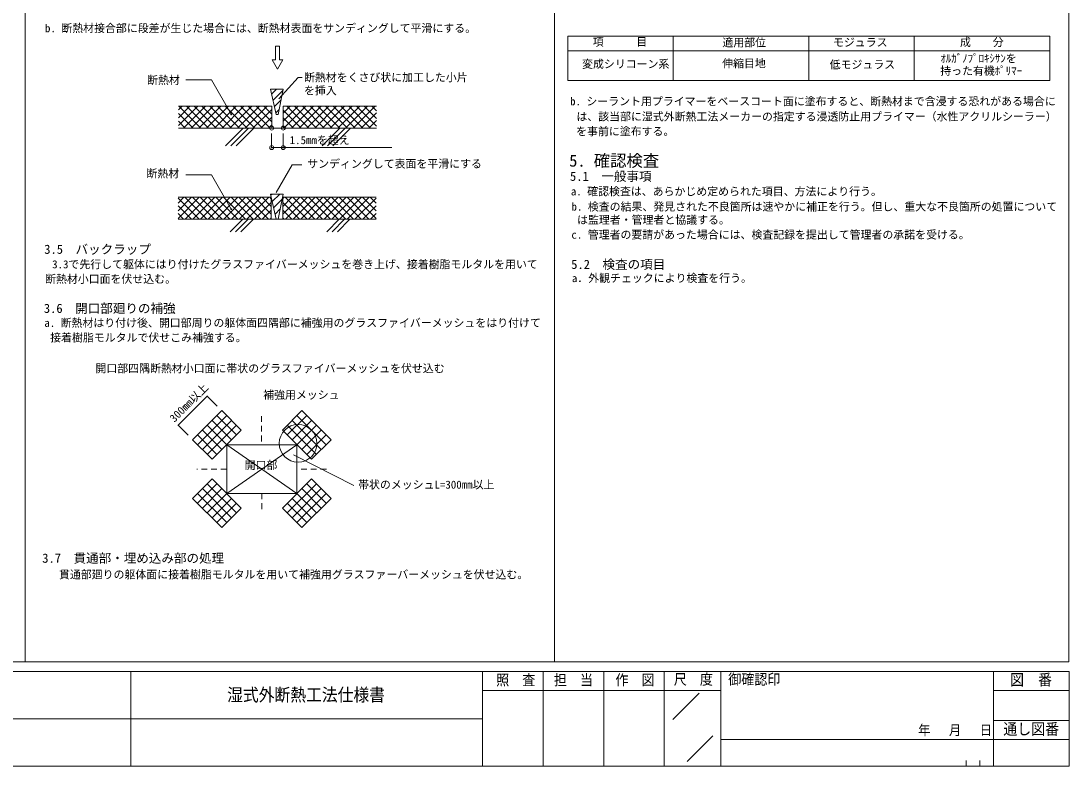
# Model space of a CAD drawing. Units: millimetres on the paper, with parts at other scales. Extents: x -160 to 123, y -85 to 110.
# Drawn here: x -11.8 to 122.6, y -80.9 to 14.6 of the extents above; entities that cross this region are included whole.
import ezdxf
from ezdxf.enums import TextEntityAlignment as Align

# ---------------------------------------------------------------- set-up
doc = ezdxf.new("R2010")
doc.units = ezdxf.units.MM
doc.header["$PDMODE"] = 32
doc.header["$PDSIZE"] = 0.5
doc.linetypes.add('USER1', pattern=[1.25, 0.75, -0.5])
doc.linetypes.add('USER2', pattern=[28.575, 19.05, -3.175, 3.175, -3.175])
doc.layers.add('0-0_0', color=7, linetype='Continuous', lineweight=18)
doc.layers.add('E-6', color=7, linetype='Continuous', lineweight=18)
doc.layers.add('E-B', color=7, linetype='Continuous')
doc.styles.add('ＭＳ ゴシック', font='')
doc.styles.get('ＭＳ ゴシック').set_extended_font_data('MS Gothic')

# ---------------------------------------------------------------- blocks, each defined once
blk = doc.blocks.new('_DotSmall')
at = {"layer": '0-0_0'}
blk.add_line((0.00125, 0), (-0.00125, 0), dxfattribs=at)
blk.add_circle((0, 0), 0.00125, dxfattribs=at)

msp = doc.modelspace()

# ---------------------------------------------------------------- linework, layer by layer
at = {"layer": '0-0_0'}
for p, q in [((-11.261, 96.729), (-11.261, -67.6)), ((56.624, 96.729), (56.624, -67.6)), ((20.83, 11.349), (20.83, 9.579)), ((21.345, 11.349), (21.345, 9.579)), ((21.785, 9.579), (21.087, 8.368)), ((21.345, 9.579), (21.785, 9.579)), ((20.194, 5.814), (21.837, 5.814)), ((20.928, 2.591), (20.194, 5.814)), ((20.334, 5.199), (20.949, 5.814)), ((20.517, 4.393), (21.811, 5.687)), ((21.184, 2.591), (21.837, 5.814)), ((20.701, 3.587), (21.559, 4.445)), ((20.346, 3.64), (8.39, 3.64)), ((8.39, 1.175), (10.855, 3.64)), ((8.39, 2.165), (9.866, 3.64)), ((8.39, 3.155), (8.876, 3.64)), ((10.26, 0.829), (8.39, 2.699)), ((11.25, 0.829), (8.439, 3.64)), ((9.034, 0.829), (11.845, 3.64)), ((12.24, 0.829), (9.428, 3.64)), ((10.024, 0.829), (12.835, 3.64)), ((13.23, 0.829), (10.418, 3.64)), ((11.014, 0.829), (13.825, 3.64)), ((14.22, 0.829), (11.408, 3.64)), ((12.003, 0.829), (14.815, 3.64)), ((15.21, 0.829), (12.398, 3.64)), ((12.993, 0.829), (15.805, 3.64)), ((16.2, 0.829), (13.388, 3.64)), ((13.983, 0.829), (16.795, 3.64)), ((17.19, 0.829), (14.378, 3.64)), ((14.973, 0.829), (17.785, 3.64)), ((18.18, 0.829), (15.368, 3.64)), ((15.963, 0.829), (18.775, 3.64)), ((19.17, 0.829), (16.358, 3.64)), ((16.953, 0.829), (19.765, 3.64)), ((20.16, 0.829), (17.348, 3.64)), ((17.943, 0.829), (20.346, 3.231)), ((20.346, 1.633), (18.338, 3.64)), ((20.346, 2.623), (19.328, 3.64)), ((20.346, 3.613), (20.318, 3.64)), ((20.346, 3.64), (20.346, 0.829)), ((20.885, 2.78), (21.308, 3.203)), ((21.825, 3.64), (21.825, 0.829)), ((21.825, 3.64), (33.781, 3.64)), ((21.825, 1.741), (23.725, 3.64)), ((21.825, 2.731), (22.735, 3.64)), ((24.12, 0.829), (21.825, 3.123)), ((21.903, 0.829), (24.715, 3.64)), ((25.11, 0.829), (22.298, 3.64)), ((22.893, 0.829), (25.705, 3.64)), ((26.1, 0.829), (23.288, 3.64)), ((23.883, 0.829), (26.695, 3.64)), ((27.09, 0.829), (24.278, 3.64)), ((24.873, 0.829), (27.685, 3.64)), ((28.08, 0.829), (25.268, 3.64)), ((25.863, 0.829), (28.675, 3.64)), ((29.069, 0.829), (26.258, 3.64)), ((26.853, 0.829), (29.665, 3.64)), ((30.059, 0.829), (27.248, 3.64)), ((27.843, 0.829), (30.654, 3.64)), ((31.049, 0.829), (28.238, 3.64)), ((28.833, 0.829), (31.644, 3.64)), ((32.039, 0.829), (29.227, 3.64)), ((29.823, 0.829), (32.634, 3.64)), ((33.029, 0.829), (30.217, 3.64)), ((30.812, 0.829), (33.624, 3.64)), ((33.781, 1.067), (31.207, 3.64)), ((31.802, 0.829), (33.781, 2.807)), ((33.781, 2.057), (32.197, 3.64)), ((33.781, 3.047), (33.187, 3.64)), ((9.27, 0.829), (8.39, 1.709)), ((18.933, 0.829), (20.346, 2.241)), ((20.928, 2.591), (21.184, 2.591)), ((23.13, 0.829), (21.825, 2.133)), ((32.792, 0.829), (33.781, 1.817)), ((33.781, 0.829), (8.39, 0.829)), ((19.923, 0.829), (20.346, 1.251)), ((20.342, 0.129), (20.342, -1.737)), ((22.14, 0.829), (21.825, 1.143)), ((21.825, 0.129), (21.825, -1.737)), ((20.278, -1.667), (21.825, -1.667)), ((21.825, -1.667), (35.772, -1.667)), ((8.34, -10.755), (11.068, -8.027)), ((20.295, -8.027), (8.34, -8.027)), ((8.34, -9.765), (10.078, -8.027)), ((8.34, -8.775), (9.088, -8.027)), ((12.028, -10.838), (9.216, -8.027)), ((9.246, -10.838), (12.058, -8.027)), ((13.018, -10.838), (10.206, -8.027)), ((10.236, -10.838), (13.048, -8.027)), ((14.008, -10.838), (11.196, -8.027)), ((11.226, -10.838), (14.038, -8.027)), ((14.998, -10.838), (12.186, -8.027)), ((12.216, -10.838), (15.028, -8.027)), ((15.988, -10.838), (13.176, -8.027)), ((13.206, -10.838), (16.018, -8.027)), ((16.978, -10.838), (14.166, -8.027)), ((14.196, -10.838), (17.008, -8.027)), ((17.968, -10.838), (15.156, -8.027)), ((15.186, -10.838), (17.998, -8.027)), ((18.958, -10.838), (16.146, -8.027)), ((16.176, -10.838), (18.988, -8.027)), ((19.947, -10.838), (17.136, -8.027)), ((17.166, -10.838), (19.977, -8.027)), ((20.295, -10.196), (18.126, -8.027)), ((20.295, -9.206), (19.116, -8.027)), ((20.295, -8.216), (20.105, -8.027)), ((20.194, -7.615), (21.837, -7.615)), ((20.928, -10.838), (20.194, -7.615)), ((20.23, -7.774), (20.389, -7.615)), ((20.295, -8.027), (20.295, -10.838)), ((20.414, -8.58), (21.379, -7.615)), ((21.184, -10.838), (21.837, -7.615)), ((21.775, -10.189), (23.937, -8.027)), ((21.775, -8.027), (33.731, -8.027)), ((21.775, -9.199), (22.947, -8.027)), ((21.775, -8.209), (21.957, -8.027)), ((24.897, -10.838), (22.085, -8.027)), ((22.115, -10.838), (24.927, -8.027)), ((25.887, -10.838), (23.075, -8.027)), ((23.105, -10.838), (25.917, -8.027)), ((26.877, -10.838), (24.065, -8.027)), ((24.095, -10.838), (26.907, -8.027)), ((27.867, -10.838), (25.055, -8.027)), ((25.085, -10.838), (27.897, -8.027)), ((28.857, -10.838), (26.045, -8.027)), ((26.075, -10.838), (28.887, -8.027)), ((29.847, -10.838), (27.035, -8.027)), ((27.065, -10.838), (29.877, -8.027)), ((30.837, -10.838), (28.025, -8.027)), ((28.055, -10.838), (30.867, -8.027)), ((31.827, -10.838), (29.015, -8.027)), ((29.045, -10.838), (31.857, -8.027)), ((32.817, -10.838), (30.005, -8.027)), ((30.035, -10.838), (32.847, -8.027)), ((33.731, -10.762), (30.995, -8.027)), ((33.731, -9.772), (31.985, -8.027)), ((33.731, -8.782), (32.975, -8.027)), ((11.038, -10.838), (8.34, -8.14)), ((10.048, -10.838), (8.34, -9.13)), ((18.156, -10.838), (20.295, -8.699)), ((20.597, -9.387), (21.702, -8.282)), ((23.907, -10.838), (21.775, -8.706)), ((31.025, -10.838), (33.731, -8.133)), ((32.015, -10.838), (33.731, -9.123)), ((9.058, -10.838), (8.34, -10.12)), ((19.146, -10.838), (20.295, -9.689)), ((20.135, -10.838), (20.295, -10.679)), ((20.781, -10.193), (21.45, -9.524)), ((22.917, -10.838), (21.775, -9.696)), ((21.927, -10.838), (21.775, -10.686)), ((33.005, -10.838), (33.731, -10.113)), ((8.34, -10.838), (33.731, -10.838)), ((20.295, -10.838), (8.34, -10.838)), ((12.093, -33.524), (8.351, -37.266)), ((13.358, -34.789), (12.033, -33.465)), ((9.616, -38.531), (8.292, -37.206)), ((30.891, -44.962), (23.141, -41.035))]:
    msp.add_line(p, q, dxfattribs=at)
at = {"layer": '0-0_0', "color": 5}
for p, q in [((122.576, -67.6), (122.576, 96.729)), ((-147.031, -67.6), (122.576, -67.6))]:
    msp.add_line(p, q, dxfattribs=at)
at = {"layer": '0-0_0', "color": 3}
for p, q in [((58.3, 12.602), (58.3, 6.946)), ((89.223, 12.602), (58.3, 12.602)), ((71.829, 6.946), (71.829, 12.602)), ((89.223, 12.602), (120.145, 12.602)), ((89.223, 12.602), (89.223, 6.946)), ((102.751, 6.946), (102.751, 12.602)), ((120.145, 12.602), (120.145, 6.946)), ((120.145, 12.602), (120.145, 6.946)), ((58.3, 10.717), (120.145, 10.717)), ((12.613, 7.007), (9.34, 7.007)), ((15.159, 2.598), (12.613, 7.007)), ((120.145, 6.946), (58.3, 6.946)), ((14.42, -1.442), (16.691, 0.829)), ((15.103, -1.442), (17.374, 0.829)), ((15.787, -1.442), (18.058, 0.829)), ((26.8, -1.442), (29.071, 0.829)), ((27.483, -1.442), (29.754, 0.829)), ((28.166, -1.442), (30.437, 0.829)), ((12.613, -5.147), (9.34, -5.147)), ((15.159, -9.556), (12.613, -5.147)), ((15.032, -12.447), (16.641, -10.838)), ((15.715, -12.447), (17.324, -10.838)), ((16.398, -12.447), (18.007, -10.838)), ((27.411, -12.447), (29.02, -10.838)), ((28.095, -12.447), (29.704, -10.838)), ((28.778, -12.447), (30.387, -10.838))]:
    msp.add_line(p, q, dxfattribs=at)
at = {"layer": '0-0_0', "color": 6}
for p, q in [((10.21, -39.125), (13.952, -35.383)), ((10.834, -39.748), (14.575, -36.007)), ((13.328, -36.007), (15.822, -38.501)), ((13.952, -35.383), (16.446, -37.878)), ((24.215, -35.383), (21.721, -37.878)), ((24.839, -36.007), (22.344, -38.501)), ((23.591, -36.007), (27.333, -39.748)), ((24.215, -35.383), (27.957, -39.125)), ((11.457, -40.372), (15.199, -36.63)), ((12.081, -37.254), (14.575, -39.748)), ((12.081, -40.995), (15.822, -37.254)), ((12.704, -36.63), (15.199, -39.125)), ((22.344, -37.254), (26.086, -40.995)), ((25.462, -36.63), (22.968, -39.125)), ((22.968, -36.63), (26.709, -40.372)), ((26.086, -37.254), (23.591, -39.748)), ((10.834, -38.501), (13.328, -40.995)), ((11.457, -37.878), (13.952, -40.372)), ((12.704, -41.619), (16.446, -37.878)), ((21.721, -37.878), (25.462, -41.619)), ((26.709, -37.878), (24.215, -40.372)), ((27.333, -38.501), (24.839, -40.995)), ((10.21, -39.125), (12.704, -41.619)), ((27.957, -39.125), (25.462, -41.619)), ((10.21, -46.624), (12.704, -44.13)), ((16.446, -47.871), (12.704, -44.13)), ((25.462, -44.13), (21.721, -47.871)), ((27.957, -46.624), (25.462, -44.13)), ((10.834, -47.247), (13.328, -44.753)), ((11.457, -47.871), (13.952, -45.377)), ((15.199, -49.118), (11.457, -45.377)), ((15.822, -48.495), (12.081, -44.753)), ((26.086, -44.753), (22.344, -48.495)), ((26.709, -45.377), (22.968, -49.118)), ((26.709, -47.871), (24.215, -45.377)), ((27.333, -47.247), (24.839, -44.753)), ((13.952, -50.365), (10.21, -46.624)), ((14.575, -49.742), (10.834, -46)), ((12.081, -48.495), (14.575, -46)), ((12.704, -49.118), (15.199, -46.624)), ((25.462, -49.118), (22.968, -46.624)), ((27.333, -46), (23.591, -49.742)), ((26.086, -48.495), (23.591, -46)), ((13.328, -49.742), (15.822, -47.247)), ((13.952, -50.365), (16.446, -47.871)), ((24.839, -49.742), (22.344, -47.247))]:
    msp.add_line(p, q, dxfattribs=at)
at = {"layer": '0-0_0', "color": 6, "linetype": 'USER1'}
for p, q in [((19.029, -36.07), (19.029, -39.748)), ((14.575, -42.874), (10.744, -42.874)), ((27.36, -42.874), (23.591, -42.874)), ((19.083, -46), (19.083, -48.33))]:
    msp.add_line(p, q, dxfattribs=at)
at = {"layer": '0-0_0', "color": 2, "linetype": 'USER2'}
for p, q in [((14.575, -39.748), (23.591, -46)), ((14.575, -46), (23.591, -39.748))]:
    msp.add_line(p, q, dxfattribs=at)
at = {"layer": '0-0_0', "color": 2}
for p, q in [((14.575, -39.748), (14.575, -46)), ((14.575, -39.748), (23.591, -39.748)), ((23.591, -39.748), (23.591, -46)), ((23.591, -46), (14.575, -46))]:
    msp.add_line(p, q, dxfattribs=at)
at = {"layer": '0-0_0'}
for points in [[(21.345, 11.349), (20.83, 11.349), (21.345, 11.349)], [(20.83, 9.579), (20.389, 9.579), (21.087, 8.368)], [(21.775, -8.027), (21.775, -10.838), (33.731, -10.838)]]:
    msp.add_lwpolyline(points, dxfattribs=at)
at = {"layer": '0-0_0', "color": 3}
for points in [[(21.251, 4.597), (23.742, 7.307), (24.266, 7.307)], [(20.932, -7.427), (22.97, -3.861), (24.199, -3.861)]]:
    msp.add_lwpolyline(points, dxfattribs=at)
at = {"layer": '0-0_0', "color": 6}
msp.add_lwpolyline([(27.957, -46.624), (24.215, -50.365), (21.721, -47.871)], dxfattribs=at)
at = {"layer": '0-0_0'}
msp.add_circle((23.726, -39.576), 2.416, dxfattribs=at)
for p in [(20.342, 0.829), (21.825, 0.829), (20.342, -1.667), (21.825, -1.667)]:
    msp.add_point(p, dxfattribs=at)
at = {"layer": 'E-6'}
for p, q in [((122.589, -68.809), (-149.711, -68.809)), ((2.285, -68.809), (2.285, -80.936)), ((47.399, -68.809), (47.399, -80.936)), ((55.161, -68.809), (55.161, -80.936)), ((62.922, -68.809), (62.922, -80.936)), ((70.684, -68.809), (70.684, -80.936)), ((77.96, -68.809), (77.96, -80.936)), ((112.887, -68.809), (112.887, -80.936)), ((122.589, -68.809), (122.589, -80.936)), ((112.887, -75.115), (122.589, -75.115)), ((77.96, -77.541), (112.887, -77.541)), ((-149.711, -80.936), (122.589, -80.936))]:
    msp.add_line(p, q, dxfattribs=at)
at = {"layer": 'E-6', "color": 1}
for p, q in [((71.025, -71.234), (47.399, -71.234)), ((71.025, -71.234), (77.96, -71.234)), ((71.782, -74.954), (75.141, -71.596)), ((112.887, -71.234), (122.589, -71.234)), ((-41.859, -74.872), (2.285, -74.872)), ((2.285, -74.872), (47.399, -74.872)), ((73.619, -80.363), (76.919, -77.063)), ((122.589, -77.54), (112.887, -77.54)), ((109.395, -80.209), (109.395, -80.936)), ((111.141, -80.209), (111.141, -80.936))]:
    msp.add_line(p, q, dxfattribs=at)

# ---------------------------------------------------------------- block references
at = {"layer": '0-0_0'}
for p, xscale, yscale, rotation in [((15.159, 2.598), 48.3165, 48.3165, 300), ((20.342, -1.667), 7, 7, 180), ((15.159, -9.556), 48.3165, 48.3165, 300), ((12.093, -33.524), 8.4, 8.4, 45), ((8.351, -37.266), 8.4, 8.4, 225)]:
    msp.add_blockref('_DotSmall', p, dxfattribs=dict(at, xscale=xscale, yscale=yscale, rotation=rotation))
at = {"layer": '0-0_0', "xscale": 7, "yscale": 7}
msp.add_blockref('_DotSmall', (21.825, -1.667), dxfattribs=at)

# ---------------------------------------------------------------- texts
at = {"layer": '0-0_0', "style": 'ＭＳ ゴシック'}
for s, height, p in [('b. 断熱材接合部に段差が生じた場合には、断熱材表面をサンディングして平滑にする。', 1.026, (-8.723, 12.816)), ('項\u3000\u3000\u3000目', 1.026, (61.508, 11.07)), ('適用部位', 1.026, (78.14, 10.979)), ('モジュラス', 1.026, (92.32, 11)), ('\u3000 成\u3000\u3000分', 1.026, (106.51, 11.031)), ('変成シリコーン系', 1.026, (60.147, 8.229)), ('伸縮目地', 1.026, (78.109, 8.307)), ('低モジュラス', 1.026, (91.895, 8.153)), ('  ｵﾙｶﾞﾉﾌﾟﾛｷｼｻﾝを', 1.026, (104.691, 8.943)), ('  持った有機ﾎﾟﾘﾏｰ', 1.026, (104.676, 7.346)), ('断熱材', 1.026, (4.361, 6.159)), ('断熱材をくさび状に加工した小片', 1.026, (24.483, 6.51)), ('を挿入', 1.026, (24.483, 4.823)), ('b. シーラント用プライマーをベースコート面に塗布すると、断熱材まで含浸する恐れがある場合に', 1.026, (58.61, 3.443)), ('は、該当部に湿式外断熱工法メーカーの指定する浸透防止用プライマー（水性アクリルシーラー）', 1.026, (59.423, 1.488)), ('を事前に塗布する。', 1.026, (59.385, -0.408)), ('1.5mmを超え', 1.026, (22.655, -1.53)), ('5. 確認検査', 1.54, (58.498, -4.571)), ('サンディングして表面を平滑にする', 1.026, (24.91, -4.563)), ('断熱材', 1.026, (4.282, -5.804)), ('5.1\u3000一般事項', 1.18, (58.598, -6.284)), ('a. 確認検査は、あらかじめ定められた項目、方法により行う。', 1.026, (58.708, -8.102)), ('b. 検査の結果、発見された不良箇所は速やかに補正を行う。但し、重大な不良箇所の処置について', 1.026, (58.791, -10.058)), ('   は監理者・管理者と協議する。', 1.026, (57.411, -11.754)), ('c. 管理者の要請があった場合には、検査記録を提出して管理者の承諾を受ける。', 1.026, (58.779, -13.651)), ('3.5\u3000バックラップ', 1.18, (-8.82, -15.64)), ('3.3で先行して躯体にはり付けたグラスファイバーメッシュを巻き上げ、接着樹脂モルタルを用いて', 1.026, (-7.808, -17.449)), ('5.2\u3000検査の項目', 1.18, (58.749, -17.575)), ('断熱材小口面を伏せ込む。', 1.026, (-8.715, -19.331)), ('a．外観チェックにより検査を行う。', 1.026, (58.835, -19.221)), ('3.6\u3000開口部廻りの補強', 1.18, (-8.871, -23.214)), ('a. 断熱材はり付け後、開口部周りの躯体面四隅部に補強用のグラスファイバーメッシュをはり付けて', 1.026, (-8.81, -24.951)), ('接着樹脂モルタルで伏せこみ補強する。', 1.026, (-8.061, -26.844)), ('開口部四隅断熱材小口面に帯状のグラスファイバーメッシュを伏せ込む', 1.026, (-2.256, -30.79)), ('補強用メッシュ', 1.026, (19.252, -34.184)), ('開口部', 1.026, (16.876, -43.186)), ('帯状のメッシュL=300㎜以上', 1.026, (31.426, -45.69)), ('3.7\u3000貫通部・埋め込み部の処理', 1.18, (-9.078, -55.233)), ('貫通部廻りの躯体面に接着樹脂モルタルを用いて補強用グラスファーバーメッシュを伏せ込む。', 1.026, (-6.93, -57.207))]:
    msp.add_text(s, height=height, dxfattribs=at).set_placement(p, align=Align.BOTTOM_LEFT)
msp.add_text('300mm以上', height=1.026, rotation=45, dxfattribs=at).set_placement((8.083, -37.171), align=Align.BOTTOM_LEFT)
at = {"layer": 'E-6', "style": 'ＭＳ ゴシック', "width": 0.9}
for s, height, p in [('照  査', 1.366, (49.128, -70.998)), ('担  当', 1.366, (56.531, -70.998)), ('作  図', 1.366, (64.419, -70.992)), ('尺  度', 1.366, (71.901, -70.914)), ('御確認印', 1.366, (78.884, -70.912)), ('図\u3000番', 1.457, (115.035, -71.039)), ('年   月   日', 1.287, (103.247, -77.359)), ('通し図番', 1.457, (114.162, -77.353))]:
    msp.add_text(s, height=height, dxfattribs=at).set_placement(p, align=Align.BOTTOM_LEFT)
at = {"layer": 'E-B', "style": 'ＭＳ ゴシック', "width": 0.9}
msp.add_text('湿式外断熱工法仕様書', height=1.649, dxfattribs=at).set_placement((14.631, -73.121), align=Align.BOTTOM_LEFT)

doc.saveas('drawing.dxf')
